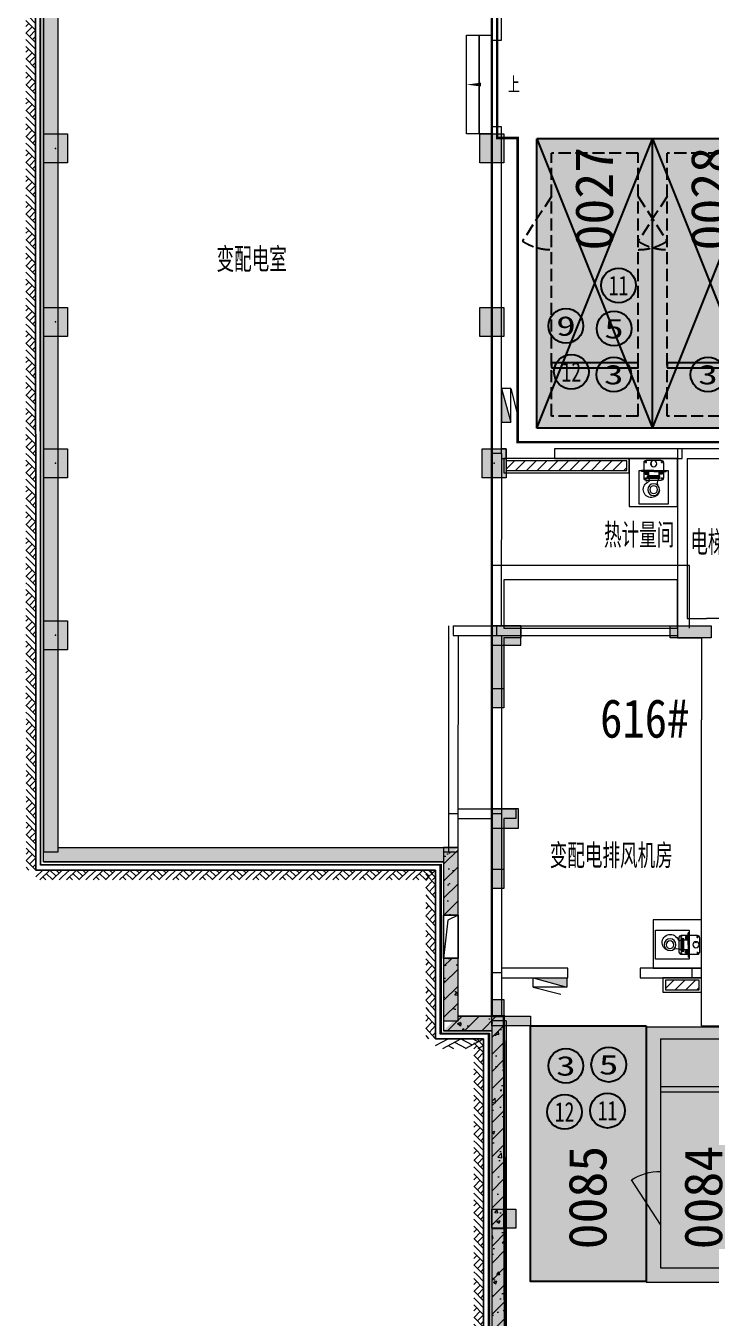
# Model space of a CAD drawing. Extents: x -264757 to 86229, y 4049843 to 4347093.
# Drawn here: x -101455 to -87238, y 4272045 to 4298849 of the extents above; entities that cross this region are included whole.
import ezdxf
from ezdxf.enums import TextEntityAlignment as Align

# ---------------------------------------------------------------- set-up
doc = ezdxf.new("R2010")
doc.units = 0
doc.header["$LTSCALE"] = 1000
doc.header["$MEASUREMENT"] = 0
doc.linetypes.add('AX-01DK-PB01$1$A-001-车位参照B1$0$A-001-车位参照B1$0$A-001-车位参照B1$0$A-H4-001-基本图形$0$A-001-车位B1$0$DASH', pattern=[0.35, 0.25, -0.1])
doc.linetypes.add('DASH', pattern=[0.35, 0.25, -0.1])
for name, color, linetype in [('不利因素1-紧邻消火栓', 7, 'Continuous'), ('不利因素11-尽端停车', 7, 'Continuous'), ('不利因素12-不满足一次性出车', 7, 'Continuous'), ('不利因素3-紧邻房间出入口', 7, 'Continuous'), ('不利因素5-单面靠墙', 7, 'Continuous'), ('不可售车位', 255, 'Continuous'), ('大车位', 7, 'Continuous'), ('普通车位', 7, 'Continuous')]:
    doc.layers.add(name, color=color, linetype=linetype)
doc.layers.add('无关图层', color=8, linetype='Continuous', lineweight=0)
doc.layers.add('车位归属楼栋范围线', color=7, linetype='Continuous', true_color=0x19e6c7)
doc.styles.add('AX-01DK-PB01$0$AX-001DK-01-PP01$0$AX-001DK-01-PP01$0$_TCH_DIM', font='SIMPLEX', dxfattribs={"bigfont": 'GBCBIG'})
doc.styles.add('AX-01DK-PB01$0$Standard', font='gbenor.shx', dxfattribs={"bigfont": 'gbcbig.shx'})
doc.styles.add('AX-01DK-PB01$1$AX-001DK-01-PB01-02$0$Standard', font='gbenor.shx', dxfattribs={"bigfont": 'gbcbig.shx'})
doc.styles.add('AX-01DK-PB01$1$AX-001DK-01-PB01-02$0$黑体', font='simhei.ttf')
doc.styles.add('AX-ACK-BIANH1$0$黑体', font='simhei.ttf')
doc.styles.add('SX-ACK-PB01-WNC-ALL$0$黑体', font='simhei.ttf')
doc.styles.add('黑体', font='simhei.ttf')

# ---------------------------------------------------------------- blocks, each defined once
blk = doc.blocks.new('A$C7e5eb487')
at = {"layer": '普通车位', "true_color": 0xf18f8e}
h = blk.add_hatch(color=11, dxfattribs=at)
h.dxf.hatch_style = 1
h.paths.add_polyline_path([(2400, 0), (2400, -5300), (0, -5300), (0, 0)])
blk = doc.blocks.new('普通车位')
at = {"layer": '无关图层'}
for p, q in [((-2.253, 3.186), (0.077, 3.764)), ((1.352, -1.38), (0.077, 3.764)), ((-1.889, 2.967), (-0.142, 3.4)), ((1.001, -1.21), (-0.142, 3.4)), ((-0.977, -1.958), (-2.253, 3.186)), ((-0.746, -1.643), (-1.889, 2.967)), ((-0.746, -1.643), (1.001, -1.21)), ((-0.977, -1.958), (1.352, -1.38))]:
    blk.add_line(p, q, dxfattribs=at)
for points in [[(0.074, 2.527), (0.879, 1.777)], [(-1.673, 2.094), (-2.033, 1.054)]]:
    blk.add_lwpolyline(points, dxfattribs=at)
blk.add_lwpolyline([(0.76, -0.239), (-0.987, -0.673), (-1.011, -0.575), (0.736, -0.142)], close=True, dxfattribs=at)
for centre, start, end in [((0.074, 2.527), 283.9287, 316.9845), ((-1.673, 2.094), 250.873, 283.9287)]:
    blk.add_arc(centre, 1.1, start, end, dxfattribs=at)
at = {"layer": '普通车位', "xscale": -0.0009999999999999812, "yscale": 0.0009999999999999812, "zscale": 0.0009999999999999812, "rotation": 13.92873520577783}
blk.add_blockref('A$C7e5eb487', (0.077, 3.764), dxfattribs=at)
blk = doc.blocks.new('大车位1')
at = {"layer": '大车位', "true_color": 0xe806f9}
h = blk.add_hatch(color=6, dxfattribs=at)
h.dxf.hatch_style = 1
h.paths.add_polyline_path([(2400, 6000), (2400, 0), (0, 0), (0, 6000)])
at = {"layer": '大车位', "color": 83}
for p, q in [((0, 0), (0, 6000, 0)), ((2400, 6000, 0), (0, 6000, 0)), ((2400, 0), (2400, 6000, 0)), ((2400, 0), (0, 0))]:
    blk.add_line(p, q, dxfattribs=at)
at = {"layer": '大车位', "color": 8, "linetype": 'AX-01DK-PB01$1$A-001-车位参照B1$0$A-001-车位参照B1$0$A-001-车位参照B1$0$A-H4-001-基本图形$0$A-001-车位B1$0$DASH'}
for p, q in [((2100, 5700, 0), (300, 5700, 0)), ((300, 250), (300, 5700, 0)), ((2100, 250), (2100, 5700, 0)), ((2100, 250), (300, 250))]:
    blk.add_line(p, q, dxfattribs=at)
at = {"layer": '大车位', "color": 83, "elevation": 0}
blk.add_lwpolyline([(0, 6000), (2400, 0)], dxfattribs=at)
at = {"layer": '大车位', "color": 83}
blk.add_lwpolyline([(0, 0), (2400, 6000)], dxfattribs=at)
at = {"layer": '大车位', "linetype": 'AX-01DK-PB01$1$A-001-车位参照B1$0$A-001-车位参照B1$0$A-001-车位参照B1$0$A-H4-001-基本图形$0$A-001-车位B1$0$DASH'}
for points in [[(300, 4800), (-300, 3878)], [(2100, 4800), (2700, 3878)]]:
    blk.add_lwpolyline(points, dxfattribs=at)
at = {"layer": '大车位'}
blk.add_lwpolyline([(300, 1250), (2100, 1250), (2100, 1350), (300, 1350)], close=True, dxfattribs=at)
at = {"layer": '大车位', "linetype": 'AX-01DK-PB01$1$A-001-车位参照B1$0$A-001-车位参照B1$0$A-001-车位参照B1$0$A-H4-001-基本图形$0$A-001-车位B1$0$DASH'}
for centre, start, end in [((300, 4800, 0), 236.9443, 270), ((2100, 4800, 0), 270, 303.0557)]:
    blk.add_arc(centre, 1100, start, end, dxfattribs=at)
blk = doc.blocks.new('SX-ACK-PB01-WNC-ALL$0$20200722.21182536')
at = {"layer": '不利因素3-紧邻房间出入口', "true_color": 0xe4d218}
h = blk.add_hatch(color=52, dxfattribs=at)
h.dxf.hatch_style = 1
edge = h.paths.add_edge_path()
edge.add_arc((360, 360), 360, 0, 360)
at = {"layer": '不利因素3-紧邻房间出入口'}
blk.add_circle((360, 360), 360, dxfattribs=at)
at = {"layer": '不利因素3-紧邻房间出入口', "style": 'SX-ACK-PB01-WNC-ALL$0$黑体', "width": 1.390625}
blk.add_text('3', height=407, dxfattribs=at).set_placement((156, 156), (564, 156), align=Align.FIT)
blk = doc.blocks.new('SX-ACK-PB01-WNC-ALL$0$20200722.21183209')
at = {"layer": '不利因素5-单面靠墙', "true_color": 0x6d711d}
h = blk.add_hatch(color=66, dxfattribs=at)
h.dxf.hatch_style = 1
edge = h.paths.add_edge_path()
edge.add_arc((360, 360), 360, 0, 360)
at = {"layer": '不利因素5-单面靠墙'}
blk.add_circle((360, 360), 360, dxfattribs=at)
at = {"layer": '不利因素5-单面靠墙', "style": 'SX-ACK-PB01-WNC-ALL$0$黑体', "width": 1.390625}
blk.add_text('5', height=407, dxfattribs=at).set_placement((156, 156), (564, 156), align=Align.FIT)
blk = doc.blocks.new('20200722.21185040')
at = {"layer": '不利因素11-尽端停车', "true_color": 0xf21b23}
h = blk.add_hatch(color=240, dxfattribs=at)
h.dxf.hatch_style = 1
edge = h.paths.add_edge_path()
edge.add_arc((360, 360), 360, 0, 360)
at = {"layer": '不利因素11-尽端停车'}
blk.add_circle((360, 360), 360, dxfattribs=at)
at = {"layer": '不利因素11-尽端停车', "style": '黑体', "width": 0.695313}
blk.add_text('11', height=407.3, dxfattribs=at).set_placement((156, 156), (564, 156), align=Align.FIT)
blk = doc.blocks.new('20200722.21185335')
at = {"layer": '不利因素12-不满足一次性出车', "true_color": 0x201adc}
h = blk.add_hatch(color=182, dxfattribs=at)
h.dxf.hatch_style = 1
edge = h.paths.add_edge_path()
edge.add_arc((360, 360), 360, 0, 360)
at = {"layer": '不利因素12-不满足一次性出车'}
blk.add_circle((360, 360), 360, dxfattribs=at)
at = {"layer": '不利因素12-不满足一次性出车', "style": '黑体', "width": 0.695313}
blk.add_text('12', height=407.3, dxfattribs=at).set_placement((156, 156), (564, 156), align=Align.FIT)
blk = doc.blocks.new('20200722.21175556')
at = {"layer": '不利因素1-紧邻消火栓', "true_color": 0x3c6a45}
h = blk.add_hatch(color=97, dxfattribs=at)
h.dxf.hatch_style = 1
edge = h.paths.add_edge_path()
edge.add_arc((360, 360), 360, 0, 360)
at = {"layer": '不利因素1-紧邻消火栓'}
blk.add_circle((360, 360), 360, dxfattribs=at)
at = {"layer": '不利因素1-紧邻消火栓', "style": '黑体', "width": 1.390625}
blk.add_text('9', height=407, dxfattribs=at).set_placement((156, 156), (564, 156), align=Align.FIT)
blk = doc.blocks.new('销控车位')
at = {"layer": '不可售车位', "true_color": 0x757b8a}
h = blk.add_hatch(color=8, dxfattribs=at)
h.dxf.hatch_style = 1
h.paths.add_polyline_path([(2400, 0), (2400, -5300), (0, -5300), (0, 0)])
at = {"layer": '不可售车位', "color": 8, "true_color": 0x757b8a}
blk.add_lwpolyline([(2400, 0), (2400, -5300), (0, -5300), (0, 0)], close=True, dxfattribs=at)
blk = doc.blocks.new('AX-01DK-PB01$1$$LinePat$素土夯实')
at = {"layer": '无关图层'}
for p, q in [((0, -210), (210, 0)), ((120, -300), (420, 0)), ((420, 0), (608, -188)), ((495, -300), (795, 0)), ((615, 0), (705, -90)), ((210, -210), (300, -300)), ((315, -105), (502, -293)), ((705, -300), (795, -210))]:
    blk.add_line(p, q, dxfattribs=at)
blk = doc.blocks.new('SX-CK-PB001-WNC$0$20220215.14244236')
at = {"layer": '无关图层'}
h = blk.add_hatch(color=256, dxfattribs=at)
h.dxf.hatch_style = 1
h.paths.add_polyline_path([(600, 500), (600, 0), (0, 0), (0, 500)])
blk.add_lwpolyline([(600, 500), (600, 0), (0, 0), (0, 500)], close=True, dxfattribs=at)
blk.add_point((300, 250), dxfattribs=at)
blk = doc.blocks.new('PX-03CK-JSK$0$PX-CKB-P01-JSK$0$$0$水泵')
at = {"layer": '无关图层'}
for p, q in [((-24644, 231352, 0), (-25244, 231352, 0)), ((-25244, 231352, 0), (-25244, 230652, 0)), ((-24950, 231351, 0), (-25204, 231351, 0)), ((-25204, 231351, 0), (-25204, 231330, 0)), ((-24950, 231330, 0), (-25204, 231330, 0)), ((-25148, 231515, 0), (-25148, 231195, 0)), ((-25135, 231525, 0), (-25095, 231525, 0)), ((-25120, 231330, 0), (-25120, 231273, 0)), ((-25116, 231543, 0), (-25116, 231511, 0)), ((-25116, 231511, 0), (-25116, 231507, 0)), ((-25108, 231323, 0), (-25067, 231323, 0)), ((-25108, 231284, 0), (-25108, 231323, 0)), ((-24798, 231565, 0), (-25098, 231565, 0)), ((-25084, 231323, 0), (-25084, 231284, 0)), ((-25067, 231323, 0), (-25067, 231330, 0)), ((-25052, 231328, 0), (-25052, 231239, 0)), ((-24950, 231351, 0), (-24696, 231351, 0)), ((-24950, 231330, 0), (-24696, 231330, 0)), ((-24903, 231492, 0), (-24880, 231492, 0)), ((-24846, 231239, 0), (-24846, 231328, 0)), ((-24827, 231323, 0), (-24827, 231330, 0)), ((-24785, 231323, 0), (-24827, 231323, 0)), ((-24807, 231322, 0), (-24807, 231284, 0)), ((-24804, 231524, 0), (-24764, 231524, 0)), ((-24785, 231542, 0), (-24785, 231510, 0)), ((-24785, 231510, 0), (-24785, 231506, 0)), ((-24785, 231284, 0), (-24785, 231323, 0)), ((-24773, 231324, 0), (-24773, 231332, 0)), ((-24773, 231330, 0), (-24773, 231273, 0)), ((-24748, 231195, 0), (-24748, 231515, 0)), ((-24696, 231351, 0), (-24696, 231330, 0)), ((-24644, 230652, 0), (-24644, 231352, 0)), ((-25136, 231186, 0), (-25096, 231186, 0)), ((-25106, 231185, 0), (-25129, 231185, 0)), ((-25120, 231273, 0), (-25070, 231273, 0)), ((-25117, 231204, 0), (-25117, 231172, 0)), ((-25117, 231172, 0), (-25117, 231168, 0)), ((-25070, 231284, 0), (-25108, 231284, 0)), ((-25103, 231315, 0), (-25103, 231292, 0)), ((-25085, 231320, 0), (-25098, 231320, 0)), ((-25098, 231287, 0), (-25084, 231287, 0)), ((-25098, 231145, 0), (-24798, 231145, 0)), ((-25084, 231310, 0), (-25052, 231310, 0)), ((-25084, 231297, 0), (-25052, 231297, 0)), ((-25055, 231310, 0), (-25083, 231310, 0)), ((-25077, 231185, 0), (-25077, 231238, 0)), ((-25077, 231215, 0), (-24815, 231215, 0)), ((-25077, 231208, 0), (-24815, 231208, 0)), ((-25077, 231185, 0), (-24815, 231185, 0)), ((-25076, 231238, 0), (-24815, 231238, 0)), ((-25070, 231273, 0), (-25070, 231284, 0)), ((-24846, 231312, 0), (-24807, 231312, 0)), ((-24844, 231299, 0), (-24806, 231299, 0)), ((-24824, 231284, 0), (-24785, 231284, 0)), ((-24824, 231273, 0), (-24824, 231284, 0)), ((-24773, 231273, 0), (-24824, 231273, 0)), ((-24815, 231185, 0), (-24815, 231238, 0)), ((-24793, 231319, 0), (-24807, 231319, 0)), ((-24807, 231289, 0), (-24793, 231289, 0)), ((-24781, 231136, 0), (-24805, 231136, 0)), ((-24804, 231186, 0), (-24764, 231186, 0)), ((-24788, 231294, 0), (-24788, 231314, 0)), ((-24785, 231205, 0), (-24785, 231173, 0)), ((-24785, 231173, 0), (-24785, 231169, 0)), ((-25244, 230652, 0), (-24644, 230652, 0))]:
    blk.add_line(p, q, dxfattribs=at)
for centre, radius in [((-25117, 231525, 0), 8.75), ((-24944, 231492, 0), 65), ((-24891, 231492, 0), 7.88), ((-24785, 231524, 0), 8.75), ((-25117, 231186, 0), 8.75), ((-24945, 230955, 0), 122), ((-24785, 231186, 0), 8.75), ((-24945, 230955, 0), 80.5)]:
    blk.add_circle(centre, radius, dxfattribs=at)
for centre, radius, start, end in [((-25098, 231515, 0), 50, 90.0002, 180.0002), ((-24798, 231515, 0), 50, 0.0002, 90.0002), ((-25098, 231195, 0), 50, 180.0002, 270.0002), ((-25098, 231315, 0), 5.18, 90.0002, 180.0002), ((-25098, 231292, 0), 5.18, 180.0002, 270.0002), ((-24899, 230961, 0), 169, 185.2838, 71.5275), ((-25165, 231098, 0), 142, 319.6544, 36.6268), ((-24826, 231152, 0), 34.6, 117.9765, 237.6187), ((-24798, 231195, 0), 50, 270.0002, 0.0002), ((-24793, 231314, 0), 5.18, 0.0002, 90.0002), ((-24793, 231294, 0), 5.18, 270.0002, 0.0002)]:
    blk.add_arc(centre, radius, start, end, dxfattribs=at)
blk = doc.blocks.new('PX-03CK-XHS$1$$TWTSYS$00000508')
at = {"layer": '无关图层'}
for p, q in [((-0.5, 0.5), (0.324, 1.224)), ((-0.5, 0.5), (-0.5, -0.5)), ((-0.5, -0.5), (0.5, 0.5)), ((0.5, 0.5), (-0.5, 0.5)), ((0.5, -0.5), (0.5, 0.5)), ((-0.5, -0.5), (0.5, -0.5))]:
    blk.add_line(p, q, dxfattribs=at)
blk.add_solid([(0.5, -0.5), (0.5, 0.5), (-0.5, -0.5)], dxfattribs=at)

msp = doc.modelspace()

# ---------------------------------------------------------------- hatches: boundary and pattern name
at = {"layer": '无关图层'}
for points in [[(-101089.6, 4307458), (-101089.6, 4281708), (-100789.6, 4281708), (-100789.6, 4307458)], [(-91187.9, 4286406.9), (-91788.1, 4286406.9), (-91788.1, 4286006.9), (-91187.9, 4286006.9)], [(-88087.9, 4286406.8), (-87237.9, 4286406.8), (-87237.9, 4286156.8), (-88087.9, 4286156.8)], [(-91537.8, 4285106.9), (-91538.1, 4284706.9), (-91789.2, 4284706.9), (-91788.8, 4285106.9)], [(-91237.9, 4282606.9), (-91788.1, 4282606.9), (-91788.1, 4282206.9), (-91237.9, 4282206.9)], [(-100789.6, 4281808), (-101089.6, 4281507.9), (-92789.2, 4281510), (-92489.2, 4281810.1)], [(-92789.2, 4281710), (-92789.2, 4280408.4), (-92489.2, 4280408.4), (-92489.2, 4281710)], [(-91537.5, 4281355.9), (-91537.8, 4280955.9), (-91788.9, 4280955.9), (-91788.6, 4281355.9)], [(-92489.1, 4278208.9), (-92489.2, 4279508.4), (-92789.2, 4279508.4), (-92789.1, 4278208.9)], [(-91787.9, 4278656.9), (-91537.9, 4278656.9), (-91537.9, 4278306.9), (-90987.9, 4278306.9), (-90987.9, 4278106.9), (-91787.9, 4278106.9)], [(-92489.1, 4278308.9), (-92789.1, 4278008.9), (-91788.1, 4278008.9), (-91488.1, 4278308.9)], [(-91788.1, 4278208.9), (-91789.1, 4261190.7), (-91489.1, 4261190.7), (-91488.1, 4278208.9)], [(-91787.9, 4273909.1), (-91787.9, 4274309.1), (-91287.9, 4274309.1), (-91287.9, 4273909.1)]]:
    msp.add_hatch(color=256, dxfattribs=at).paths.add_polyline_path(points)
h = msp.add_hatch(dxfattribs=at)
h.set_pattern_fill('钢筋混凝土', color=256, scale=100)
h.set_pattern_definition([(45, (-4e-05, 0.0001), (-176.776695, 176.776695), []), (50, (-4e-05, 0.0001), (717.26018, -62.752135), [75, -825]), (355, (-4e-05, 0.0001), (-138.75133, 752.19213), [60, -660]), (100.4514, (59.8, -5.2), (578.50938, 689.43954), [63.74019, -701.14211]), (46.1842, (-4e-05, 200), (1067.24105, -165.51901), [112.5, -1237.5]), (96.6356, (88.9, 186.2), (934.6627, 974.11787), [95.6103, -1051.713]), (351.1842, (-4e-05, 200), (934.66195, 974.1186), [90, -990]), (21, (100, 150), (596.90705, -402.61889), [75, -825]), (326, (100, 150), (243.31533, 725.15005), [60, -660]), (71.4514, (149.74, 116.45), (840.22263, 322.5305), [63.74019, -701.14211]), (37.5, (-4e-05, 0.0001), (12.159855, 332.893854), [0, -652, 0, -670, 0, -662.5]), (7.5, (-4e-05, 0.0001), (263.069537, 394.411712), [0, -382, 0, -637, 0, -252.5]), (327.5, (-223, 0.0001), (533.822436, -22.554872), [0, -250, 0, -780, 0, -1035]), (317.5, (-323, 0.0001), (583.18617, 100.10498), [0, -325, 0, -518, 0, -735])])
h.paths.add_polyline_path([(-101089.6, 4281508), (-101089.6, 4303108), (-100789.6, 4303108), (-100789.6, 4281808), (-92789.2, 4281808), (-92789.3, 4281508)])
h = msp.add_hatch(dxfattribs=at)
h.set_pattern_fill('ANSI31', color=256, scale=100, angle=360)
h.set_pattern_definition([(45, (-43118.35, 214968.15), (-112.2532015, 112.2532015), [])])
h.paths.add_polyline_path([(-88987.9, 4289826.9), (-91489.6, 4289826.9), (-91489.6, 4289627), (-88987.9, 4289627)])
h = msp.add_hatch(color=256, dxfattribs=at)
h.dxf.hatch_style = 1
h.paths.add_polyline_path([(-91188.1, 4286406.9), (-91188.1, 4286156.9), (-91538.1, 4286156.9), (-91538.1, 4284706.9), (-91788.1, 4284706.9), (-91788.1, 4286406.9)])
h = msp.add_hatch(color=256, dxfattribs=at)
h.dxf.hatch_style = 1
h.paths.add_polyline_path([(-91288.1, 4282606.9), (-91288.1, 4282406.9), (-91537.9, 4282406.9), (-91537.8, 4280956.9), (-91788, 4280956.9), (-91788.1, 4282606.9)])
h = msp.add_hatch(dxfattribs=at)
h.set_pattern_fill('钢筋混凝土', color=256, scale=100)
h.set_pattern_definition([(45, (-1380303.02, 3830452.62), (-176.776695, 176.776695), []), (50, (-1380303, 3830452.6), (717.26018, -62.75213), [75, -825]), (355, (-1380303, 3830452.6), (-138.75133, 752.19213), [60, -660]), (100.4514, (-1380243.25, 3830447.4), (578.50938, 689.43954), [63.7402, -701.1421]), (46.1842, (-1380303, 3830652.6), (1067.24105, -165.519), [112.5, -1237.5]), (96.6356, (-1380214.1, 3830638.8), (934.6627, 974.1179), [95.6103, -1051.713]), (351.1842, (-1380303, 3830652.6), (934.66195, 974.1186), [90, -990]), (21, (-1380203, 3830602.6), (596.90705, -402.6189), [75, -825]), (326, (-1380203, 3830602.6), (243.31533, 725.15005), [60, -660]), (71.4514, (-1380153.3, 3830569.06), (840.22263, 322.5305), [63.7402, -701.1421]), (37.5, (-1380303.02, 3830452.62), (12.159855, 332.893854), [0, -652, 0, -670, 0, -662.5]), (7.5, (-1380303.02, 3830452.6), (263.06954, 394.41171), [0, -382, 0, -637, 0, -252.5]), (327.5, (-1380526.02, 3830452.62), (533.822436, -22.55487), [0, -250, 0, -780, 0, -1035]), (317.5, (-1380626, 3830452.6), (583.18617, 100.10498), [0, -325, 0, -518, 0, -735])])
h.paths.add_polyline_path([(-92788.3, 4281808), (-92788.3, 4278006.9), (-91787.9, 4278006.9), (-91787.9, 4273906.9), (-91537.9, 4273906.9), (-91537.9, 4278306.9), (-92488.1, 4278306.9), (-92488.2, 4281808)])
h.paths.add_polyline_path([(-92788.1, 4279506.9), (-92488.1, 4279506.9), (-92488.1, 4280406.9), (-92788.1, 4280406.9)], flags=16)
h = msp.add_hatch(dxfattribs=at)
h.set_pattern_fill('ANSI31', color=256, scale=100, angle=360)
h.set_pattern_definition([(45, (-40839.3, 206311.66), (-112.2532015, 112.2532015), [])])
h.paths.add_polyline_path([(-88187.9, 4278857), (-87487.9, 4278857), (-87487.9, 4279056.9), (-88187.9, 4279056.9)])
h = msp.add_hatch(dxfattribs=at)
h.set_pattern_fill('钢筋混凝土', color=256, scale=100)
h.set_pattern_definition([(45, (-4e-05, 0.0001), (-176.776695, 176.776695), []), (50, (-4e-05, 0.0001), (717.26018, -62.752135), [75, -825]), (355, (-4e-05, 0.0001), (-138.75133, 752.19213), [60, -660]), (100.4514, (59.8, -5.2), (578.50938, 689.43954), [63.74019, -701.14211]), (46.1842, (-4e-05, 200), (1067.24105, -165.51901), [112.5, -1237.5]), (96.6356, (88.9, 186.2), (934.6627, 974.11787), [95.6103, -1051.713]), (351.1842, (-4e-05, 200), (934.66195, 974.1186), [90, -990]), (21, (100, 150), (596.90705, -402.61889), [75, -825]), (326, (100, 150), (243.31533, 725.15005), [60, -660]), (71.4514, (149.74, 116.45), (840.22263, 322.5305), [63.74019, -701.14211]), (37.5, (-4e-05, 0.0001), (12.159855, 332.893854), [0, -652, 0, -670, 0, -662.5]), (7.5, (-4e-05, 0.0001), (263.069537, 394.411712), [0, -382, 0, -637, 0, -252.5]), (327.5, (-223, 0.0001), (533.822436, -22.554872), [0, -250, 0, -780, 0, -1035]), (317.5, (-323, 0.0001), (583.18617, 100.10498), [0, -325, 0, -518, 0, -735])])
h.paths.add_polyline_path([(-91489.6, 4260990.7), (-91489.6, 4273906.9), (-91789.6, 4273906.9), (-91789.6, 4260990.7)])

# ---------------------------------------------------------------- linework, layer by layer
for p, q in [((-101089.6, 4307458), (-101089.6, 4281708)), ((-100789.6, 4307458), (-100789.6, 4281708)), ((-101257.3, 4307207.6), (-101251.4, 4281337.9)), ((-101251.4, 4281337.9), (-101257.3, 4307207.6)), ((-101151.4, 4281437.9), (-101157.3, 4307207.6)), ((-101141.4, 4281447.9), (-101147.3, 4307207.6)), ((-91789.9, 4300208), (-91790.1, 4298554)), ((-91590.1, 4298554), (-91589.9, 4300208)), ((-92310.6, 4298658), (-92050.1, 4298658)), ((-92310.6, 4296608), (-92310.6, 4298658)), ((-92050.1, 4298658), (-91789.6, 4298658)), ((-92050.1, 4296608), (-92050.1, 4298658)), ((-92050.1, 4298658), (-92050.1, 4296608)), ((-91789.6, 4298658), (-91789.6, 4296608)), ((-91790.1, 4298554), (-91590.1, 4298554)), ((-91790.2, 4296754), (-91790.9, 4289976.9)), ((-91590.2, 4296754), (-91790.2, 4296754)), ((-91590.9, 4289976.9), (-91590.2, 4296754)), ((-92050.1, 4296608), (-92310.6, 4296608)), ((-91789.6, 4296608), (-92050.1, 4296608)), ((-91489.6, 4290076.9), (-91590.9, 4290076.9)), ((-91489.6, 4289876.9), (-91489.6, 4290076.9)), ((-87837.9, 4290076.9), (-90489.6, 4290076.9)), ((-90489.6, 4290076.9), (-90489.6, 4289876.9)), ((-87937.9, 4290076.9), (-87937.9, 4286156.9)), ((-87037.9, 4290076.9), (-87937.9, 4290076.9)), ((-87837.9, 4289876.9), (-87837.9, 4290076.9)), ((-91790.9, 4289976.9), (-91791.3, 4286407.4)), ((-91590.9, 4289976.9), (-91790.9, 4289976.9)), ((-91590.9, 4289976.9), (-91591.3, 4286407.4)), ((-91590.9, 4289876.9), (-91489.6, 4289876.9)), ((-90489.6, 4289876.9), (-87837.9, 4289876.9)), ((-87737.9, 4289876.9), (-87737.9, 4286556.9)), ((-87737.9, 4289876.9), (-87037.9, 4289876.9)), ((-87737.9, 4286556.9), (-87337.9, 4286556.9)), ((-86887.9, 4286556.9), (-87337.9, 4286556.9)), ((-92689.2, 4286406.2), (-92690.2, 4282506.9)), ((-92589.2, 4286406.3), (-91689.7, 4286406.3)), ((-92589.2, 4286406.3), (-92589.2, 4286206.3)), ((-91591.3, 4286407.4), (-91791.3, 4286407.4)), ((-91689.7, 4286406.3), (-87937.9, 4286406.5)), ((-91689.7, 4286406.3), (-91689.7, 4286206.3)), ((-91689.7, 4286406.3), (-91689.7, 4286206.3)), ((-87937.9, 4286406.5), (-87937.9, 4286206.5)), ((-92589.2, 4286206.3), (-91689.7, 4286206.3)), ((-92489.2, 4286206.3), (-92490.2, 4282506.9)), ((-91789.7, 4286206.3), (-91789.9, 4282506.9)), ((-91689.7, 4286206.3), (-87937.9, 4286206.5)), ((-91589.7, 4286206.3), (-91589.9, 4282506.9)), ((-87937.9, 4286156.9), (-87437.9, 4286156.9)), ((-87437.9, 4286156.9), (-87437.9, 4284456.9)), ((-87437.9, 4282506.9), (-87437.9, 4284456.9)), ((-92690.2, 4282506.9), (-92690.4, 4281710)), ((-92490.2, 4282506.9), (-92690.2, 4282506.9)), ((-92490.2, 4282506.9), (-92490.4, 4281710)), ((-92490.2, 4282606.9), (-91789.8, 4282606.9)), ((-91789.9, 4282506.9), (-91790.5, 4279206.9)), ((-91589.9, 4282506.9), (-91789.9, 4282506.9)), ((-91589.9, 4282506.9), (-91789.9, 4282506.9)), ((-91589.9, 4282506.9), (-91590.5, 4279206.9)), ((-87437.9, 4278106.9), (-87437.9, 4282506.9)), ((-92490.2, 4282406.9), (-91789.9, 4282406.9)), ((-100789.6, 4281708), (-101089.6, 4281708)), ((-100789.6, 4281808), (-92489.2, 4281810.1)), ((-92789.2, 4281710), (-92789.2, 4280408.4)), ((-92489.2, 4281710), (-92789.2, 4281710)), ((-92490.4, 4281710), (-92690.4, 4281710)), ((-92489.2, 4280408.4), (-92489.2, 4281710)), ((-92858.6, 4281440), (-101151.4, 4281437.9)), ((-92848.6, 4281450), (-101141.4, 4281447.9)), ((-101131.4, 4281457.9), (-92838.6, 4281460)), ((-101089.6, 4281507.9), (-92789.2, 4281510)), ((-92858.7, 4277938.9), (-92858.6, 4281440)), ((-92848.7, 4277948.9), (-92848.6, 4281450)), ((-92838.6, 4281460), (-92838.7, 4277958.9)), ((-101251.4, 4281337.9), (-92958.6, 4281339.9)), ((-92958.6, 4281339.9), (-101251.4, 4281337.9)), ((-92958.6, 4281339.9), (-92958.7, 4277838.9)), ((-92958.7, 4277838.9), (-92958.6, 4281339.9)), ((-92789.2, 4280408.4), (-92489.2, 4280408.4)), ((-92489.2, 4279508.4), (-92789.2, 4279508.4)), ((-92789.2, 4279508.4), (-92789.1, 4278208.9)), ((-92489.1, 4278208.9), (-92489.2, 4279508.4)), ((-90213.1, 4279306.9), (-91590.5, 4279306.9)), ((-90213.1, 4279106.9), (-90213.1, 4279306.9)), ((-87437.9, 4279306.9), (-88713.1, 4279306.9)), ((-88713.1, 4279306.9), (-88713.1, 4279106.9)), ((-87629.3, 4279106.9), (-87629.3, 4279306.9)), ((-87437.9, 4279106.9), (-87437.9, 4279306.9)), ((-91790.5, 4279206.9), (-91790.5, 4278306.9)), ((-91590.5, 4279206.9), (-91790.5, 4279206.9)), ((-91590.5, 4279206.9), (-91790.5, 4279206.9)), ((-91590.5, 4279206.9), (-91590.5, 4278306.9)), ((-91590.5, 4279106.9), (-90213.1, 4279106.9)), ((-88713.1, 4279106.9), (-87437.9, 4279106.9)), ((-92489.1, 4278308.9), (-91488.1, 4278308.9)), ((-91590.5, 4278306.9), (-91790.5, 4278306.9)), ((-92838.7, 4277958.9), (-91838.6, 4277958.9)), ((-92789.1, 4278208.9), (-92489.1, 4278208.9)), ((-92789.1, 4278008.9), (-91788.1, 4278008.9)), ((-91838.6, 4277958.9), (-91839.9, 4260990.7)), ((-91788.1, 4278208.9), (-91789.1, 4261190.7)), ((-91488.1, 4278208.9), (-91788.1, 4278208.9)), ((-91488.1, 4278208.9), (-91489.1, 4261190.7)), ((-87437.9, 4278106.9), (-85587.6, 4278106.9)), ((-92958.7, 4277838.9), (-91958.6, 4277838.9)), ((-91958.6, 4277838.9), (-92958.7, 4277838.9)), ((-91858.6, 4277938.9), (-92858.7, 4277938.9)), ((-91848.6, 4277948.9), (-92848.7, 4277948.9)), ((-91960, 4260821.2), (-91958.6, 4277838.9)), ((-91958.6, 4277838.9), (-91959.9, 4260990.7)), ((-91860, 4260920.6), (-91858.6, 4277938.9)), ((-91850, 4260930.6), (-91848.6, 4277948.9))]:
    msp.add_line(p, q, dxfattribs=at)
for points in [[(-101089.6, 4281508), (-101089.6, 4303108), (-100789.6, 4303108), (-100789.6, 4281808), (-92789.2, 4281808), (-92789.3, 4281508)], [(-88937.9, 4289876.9), (-91539.6, 4289876.9), (-91539.6, 4289577), (-88937.9, 4289577)], [(-88987.9, 4289826.9), (-91489.6, 4289826.9), (-91489.6, 4289627), (-88987.9, 4289627)], [(-87937.9, 4288876.9), (-87937.9, 4289876.9), (-88937.9, 4289876.9), (-88937.9, 4288876.9)], [(-87938.7, 4286356.9), (-87938.7, 4287356.9), (-91538.3, 4287356.9), (-91538.3, 4286356.9)], [(-91188.1, 4286406.9), (-91188.1, 4286156.9), (-91538.1, 4286156.9), (-91538.1, 4284706.9), (-91788.1, 4284706.9), (-91788.1, 4286406.9)], [(-91187.9, 4286406.9), (-91788.1, 4286406.9), (-91788.1, 4286006.9), (-91187.9, 4286006.9)], [(-88087.9, 4286406.8), (-87237.9, 4286406.8), (-87237.9, 4286156.8), (-88087.9, 4286156.8)], [(-91537.8, 4285106.9), (-91538.1, 4284706.9), (-91789.2, 4284706.9), (-91788.8, 4285106.9)], [(-91237.9, 4282606.9), (-91788.1, 4282606.9), (-91788.1, 4282206.9), (-91237.9, 4282206.9)], [(-92788.3, 4281808), (-92788.3, 4278006.9), (-91787.9, 4278006.9), (-91787.9, 4273906.9), (-91537.9, 4273906.9), (-91537.9, 4278306.9), (-92488.1, 4278306.9), (-92488.2, 4281808)], [(-91537.5, 4281355.9), (-91537.8, 4280955.9), (-91788.9, 4280955.9), (-91788.6, 4281355.9)], [(-92488.1, 4279506.9), (-92788.1, 4279506.9), (-92788.1, 4280406.9), (-92488.1, 4280406.9)], [(-87437.9, 4279306.9), (-87437.9, 4280306.9), (-88437.9, 4280306.9), (-88437.9, 4279306.9)], [(-88237.9, 4278807), (-87437.9, 4278807), (-87437.9, 4279106.9), (-88237.9, 4279106.9)], [(-88187.9, 4278857), (-87487.9, 4278857), (-87487.9, 4279056.9), (-88187.9, 4279056.9)], [(-91787.9, 4278656.9), (-91537.9, 4278656.9), (-91537.9, 4278306.9), (-90987.9, 4278306.9), (-90987.9, 4278106.9), (-91787.9, 4278106.9)], [(-91787.9, 4273909.1), (-91787.9, 4274309.1), (-91287.9, 4274309.1), (-91287.9, 4273909.1)], [(-91489.6, 4260990.7), (-91489.6, 4273906.9), (-91789.6, 4273906.9), (-91789.6, 4260990.7)]]:
    msp.add_lwpolyline(points, close=True, dxfattribs=at)
msp.add_lwpolyline([(-91556.1, 4297631, 0, 0, 0), (-92310.6, 4297631, 0, 80, 0), (-92010.6, 4297631, 0, 0, 0)], format="xyseb", dxfattribs=at)
for points in [[(-87688.2, 4286356.9), (-87688.7, 4287656.9), (-91788.3, 4287656.9), (-91788.3, 4286356.9)], [(-92488.2, 4280406.9), (-92697.8, 4280302.7), (-92788.1, 4279506.9)]]:
    msp.add_lwpolyline(points, dxfattribs=at)
at = {"layer": '无关图层', "ltscale": 0.5}
msp.add_lwpolyline([(-91288.1, 4282606.9), (-91288.1, 4282406.9), (-91537.9, 4282406.9), (-91537.8, 4280956.9), (-91788, 4280956.9), (-91788.1, 4282606.9)], close=True, dxfattribs=at)
at = {"layer": '车位归属楼栋范围线', "linetype": 'DASH', "ltscale": 5, "const_width": 50}
msp.add_lwpolyline([(-91489.1, 4261290.7), (-78839.6, 4261290.7), (-78839.6, 4267288), (-69884.5, 4267288), (-69884.5, 4261658.5), (-69884.5, 4260878), (-54338.3, 4260878), (-54338.3, 4272552.9), (-61895.3, 4272552.9), (-61895.3, 4307557.8), (-67539.6, 4307557.8), (-67539.6, 4313016.8), (-74742.8, 4313016.8), (-74742.8, 4307558), (-82539.6, 4307558), (-82539.6, 4312873.6), (-89438.8, 4312873.6), (-89438.8, 4307558), (-91789.2, 4307558), (-91790.5, 4278306.9), (-91537.9, 4278306.9)], close=True, dxfattribs=at)
msp.add_lwpolyline([(-49993, 4302163), (-49993, 4285775.2), (-55888.9, 4285775.2), (-55888.9, 4296158), (-61592.5, 4296158), (-61592.5, 4286116.3), (-64959.8, 4286116.3), (-64959.8, 4290220), (-77251.7, 4290220), (-77251.7, 4286156.8), (-80437.6, 4286156.8), (-80437.6, 4290216.6), (-91251.4, 4290216.6), (-91251.4, 4296522.8), (-91675.2, 4296522.8), (-91675.2, 4303108)], dxfattribs=at)

# ---------------------------------------------------------------- block references
at = {"layer": '不利因素1-紧邻消火栓'}
msp.add_blockref('20200722.21175556', (-90610.2, 4292265.1, 0), dxfattribs=at)
at = {"layer": '不利因素11-尽端停车'}
for p in [(-89519.9, 4293105.5, 0), (-89749.5, 4275989.2)]:
    msp.add_blockref('20200722.21185040', p, dxfattribs=at)
at = {"layer": '不利因素12-不满足一次性出车'}
for p in [(-90498.6, 4291314.4, 0), (-90638.8, 4275963.8)]:
    msp.add_blockref('20200722.21185335', p, dxfattribs=at)
at = {"layer": '不利因素3-紧邻房间出入口'}
for p in [(-89618.2, 4291256.6, 0), (-87663.5, 4291256.6, 0), (-90612.4, 4276918.7)]:
    msp.add_blockref('SX-ACK-PB01-WNC-ALL$0$20200722.21182536', p, dxfattribs=at)
at = {"layer": '不利因素5-单面靠墙'}
for p in [(-89613, 4292209.8, 0), (-89723.9, 4276943.2)]:
    msp.add_blockref('SX-ACK-PB01-WNC-ALL$0$20200722.21183209', p, dxfattribs=at)
at = {"layer": '不可售车位'}
msp.add_blockref('销控车位', (-90987.9, 4278106.9), dxfattribs=at)
at = {"layer": '大车位'}
for p in [(-90852.4, 4290506.9, 0), (-88452.4, 4290506.9, 0)]:
    msp.add_blockref('大车位1', p, dxfattribs=at)
at = {"layer": '无关图层'}
for name, p, xscale, yscale, zscale, rotation in [('AX-01DK-PB01$1$$LinePat$素土夯实', (-101255.5, 4299040.8), 0.6747838071015365, 0.6666666666666666, 0.6666666666666666, 270.0132082097941), ('AX-01DK-PB01$1$$LinePat$素土夯实', (-101255.4, 4298504.4), 0.6747838071015365, 0.6666666666666666, 0.6666666666666666, 270.0132082097941), ('AX-01DK-PB01$1$$LinePat$素土夯实', (-101255.2, 4297967.9), 0.6747838071015365, 0.6666666666666666, 0.6666666666666666, 270.0132082097941), ('AX-01DK-PB01$1$$LinePat$素土夯实', (-101255.1, 4297431.5), 0.6747838071015365, 0.6666666666666666, 0.6666666666666666, 270.0132082097941), ('AX-01DK-PB01$1$$LinePat$素土夯实', (-101255, 4296895), 0.6747838071015365, 0.6666666666666666, 0.6666666666666666, 270.0132082097941), ('AX-01DK-PB01$1$$LinePat$素土夯实', (-101254.9, 4296358.6), 0.6747838071015365, 0.6666666666666666, 0.6666666666666666, 270.0132082097941), ('AX-01DK-PB01$1$$LinePat$素土夯实', (-101254.8, 4295822.1), 0.6747838071015365, 0.6666666666666666, 0.6666666666666666, 270.0132082097941), ('AX-01DK-PB01$1$$LinePat$素土夯实', (-101254.6, 4295285.7), 0.6747838071015365, 0.6666666666666666, 0.6666666666666666, 270.0132082097941), ('AX-01DK-PB01$1$$LinePat$素土夯实', (-101254.5, 4294749.2), 0.6747838071015365, 0.6666666666666666, 0.6666666666666666, 270.0132082097941), ('AX-01DK-PB01$1$$LinePat$素土夯实', (-101254.4, 4294212.8), 0.6747838071015365, 0.6666666666666666, 0.6666666666666666, 270.0132082097941), ('AX-01DK-PB01$1$$LinePat$素土夯实', (-101254.3, 4293676.3), 0.6747838071015365, 0.6666666666666666, 0.6666666666666666, 270.0132082097941), ('AX-01DK-PB01$1$$LinePat$素土夯实', (-101254.1, 4293139.9), 0.6747838071015365, 0.6666666666666666, 0.6666666666666666, 270.0132082097941), ('AX-01DK-PB01$1$$LinePat$素土夯实', (-101254, 4292603.4), 0.6747838071015365, 0.6666666666666666, 0.6666666666666666, 270.0132082097941), ('AX-01DK-PB01$1$$LinePat$素土夯实', (-101253.9, 4292066.9), 0.6747838071015365, 0.6666666666666666, 0.6666666666666666, 270.0132082097941), ('AX-01DK-PB01$1$$LinePat$素土夯实', (-101253.8, 4291530.5), 0.6747838071015365, 0.6666666666666666, 0.6666666666666666, 270.0132082097941), ('PX-03CK-XHS$1$$TWTSYS$00000508', (-91490.9, 4290977.9), 700, 200, 700, 270), ('AX-01DK-PB01$1$$LinePat$素土夯实', (-101253.6, 4290994), 0.6747838071015365, 0.6666666666666666, 0.6666666666666666, 270.0132082097941), ('AX-01DK-PB01$1$$LinePat$素土夯实', (-101253.5, 4290457.6), 0.6747838071015365, 0.6666666666666666, 0.6666666666666666, 270.0132082097941), ('AX-01DK-PB01$1$$LinePat$素土夯实', (-101253.4, 4289921.1), 0.6747838071015365, 0.6666666666666666, 0.6666666666666666, 270.0132082097941), ('AX-01DK-PB01$1$$LinePat$素土夯实', (-101253.3, 4289384.7), 0.6747838071015365, 0.6666666666666666, 0.6666666666666666, 270.0132082097941), ('AX-01DK-PB01$1$$LinePat$素土夯实', (-101253.1, 4288848.2), 0.6747838071015365, 0.6666666666666666, 0.6666666666666666, 270.0132082097941), ('AX-01DK-PB01$1$$LinePat$素土夯实', (-101253, 4288311.8), 0.6747838071015365, 0.6666666666666666, 0.6666666666666666, 270.0132082097941), ('AX-01DK-PB01$1$$LinePat$素土夯实', (-101252.9, 4287775.3), 0.6747838071015365, 0.6666666666666666, 0.6666666666666666, 270.0132082097941), ('AX-01DK-PB01$1$$LinePat$素土夯实', (-101252.8, 4287238.9), 0.6747838071015365, 0.6666666666666666, 0.6666666666666666, 270.0132082097941), ('AX-01DK-PB01$1$$LinePat$素土夯实', (-101252.6, 4286702.4), 0.6747838071015365, 0.6666666666666666, 0.6666666666666666, 270.0132082097941), ('AX-01DK-PB01$1$$LinePat$素土夯实', (-101252.5, 4286166), 0.6747838071015365, 0.6666666666666666, 0.6666666666666666, 270.0132082097941), ('AX-01DK-PB01$1$$LinePat$素土夯实', (-101252.4, 4285629.5), 0.6747838071015365, 0.6666666666666666, 0.6666666666666666, 270.0132082097941), ('AX-01DK-PB01$1$$LinePat$素土夯实', (-101252.3, 4285093.1), 0.6747838071015365, 0.6666666666666666, 0.6666666666666666, 270.0132082097941), ('AX-01DK-PB01$1$$LinePat$素土夯实', (-101252.2, 4284556.6), 0.6747838071015365, 0.6666666666666666, 0.6666666666666666, 270.0132082097941), ('AX-01DK-PB01$1$$LinePat$素土夯实', (-101252, 4284020.1), 0.6747838071015365, 0.6666666666666666, 0.6666666666666666, 270.0132082097941), ('AX-01DK-PB01$1$$LinePat$素土夯实', (-101251.9, 4283483.7), 0.6747838071015365, 0.6666666666666666, 0.6666666666666666, 270.0132082097941), ('AX-01DK-PB01$1$$LinePat$素土夯实', (-101251.8, 4282947.2), 0.6747838071015365, 0.6666666666666666, 0.6666666666666666, 270.0132082097941), ('AX-01DK-PB01$1$$LinePat$素土夯实', (-101251.7, 4282410.8), 0.6747838071015365, 0.6666666666666666, 0.6666666666666666, 270.0132082097941), ('AX-01DK-PB01$1$$LinePat$素土夯实', (-101251.5, 4281874.3), 0.6747838071015365, 0.6666666666666666, 0.6666666666666666, 270.0132082097941), ('AX-01DK-PB01$1$$LinePat$素土夯实', (-101251.4, 4281337.9), 0.6954158132836992, 0.6666666666666666, 0.6666666666666666, 0.01418446682625935), ('AX-01DK-PB01$1$$LinePat$素土夯实', (-100698.6, 4281338), 0.6954158132836992, 0.6666666666666666, 0.6666666666666666, 0.01418446682625935), ('AX-01DK-PB01$1$$LinePat$素土夯实', (-100145.7, 4281338.2), 0.6954158132836992, 0.6666666666666666, 0.6666666666666666, 0.01418446682625935), ('AX-01DK-PB01$1$$LinePat$素土夯实', (-99592.8, 4281338.3), 0.6954158132836992, 0.6666666666666666, 0.6666666666666666, 0.01418446682625935), ('AX-01DK-PB01$1$$LinePat$素土夯实', (-99040, 4281338.4), 0.6954158132836992, 0.6666666666666666, 0.6666666666666666, 0.01418446682625935), ('AX-01DK-PB01$1$$LinePat$素土夯实', (-98487.1, 4281338.6), 0.6954158132836992, 0.6666666666666666, 0.6666666666666666, 0.01418446682625935), ('AX-01DK-PB01$1$$LinePat$素土夯实', (-97934.3, 4281338.7), 0.6954158132836992, 0.6666666666666666, 0.6666666666666666, 0.01418446682625935), ('AX-01DK-PB01$1$$LinePat$素土夯实', (-97381.4, 4281338.8), 0.6954158132836992, 0.6666666666666666, 0.6666666666666666, 0.01418446682625935), ('AX-01DK-PB01$1$$LinePat$素土夯实', (-96828.6, 4281339), 0.6954158132836992, 0.6666666666666666, 0.6666666666666666, 0.01418446682625935), ('AX-01DK-PB01$1$$LinePat$素土夯实', (-96275.7, 4281339.1), 0.6954158132836992, 0.6666666666666666, 0.6666666666666666, 0.01418446682625935), ('AX-01DK-PB01$1$$LinePat$素土夯实', (-95722.9, 4281339.3), 0.6954158132836992, 0.6666666666666666, 0.6666666666666666, 0.01418446682625935), ('AX-01DK-PB01$1$$LinePat$素土夯实', (-95170, 4281339.4), 0.6954158132836992, 0.6666666666666666, 0.6666666666666666, 0.01418446682625935), ('AX-01DK-PB01$1$$LinePat$素土夯实', (-94617.1, 4281339.5), 0.6954158132836992, 0.6666666666666666, 0.6666666666666666, 0.01418446682625935), ('AX-01DK-PB01$1$$LinePat$素土夯实', (-94064.3, 4281339.7), 0.6954158132836992, 0.6666666666666666, 0.6666666666666666, 0.01418446682625935), ('AX-01DK-PB01$1$$LinePat$素土夯实', (-93511.4, 4281339.8), 0.6954158132836992, 0.6666666666666666, 0.6666666666666666, 0.01418446682625935), ('AX-01DK-PB01$1$$LinePat$素土夯实', (-92958.6, 4281339.9), 0.7339785405569628, 0.6666666666666666, 0.6666666666666666, 269.9984856585848), ('AX-01DK-PB01$1$$LinePat$素土夯实', (-92958.6, 4280756.4), 0.7339785405569628, 0.6666666666666666, 0.6666666666666666, 269.9984856585848), ('AX-01DK-PB01$1$$LinePat$素土夯实', (-92958.6, 4280172.9), 0.7339785405569628, 0.6666666666666666, 0.6666666666666666, 269.9984856585848), ('AX-01DK-PB01$1$$LinePat$素土夯实', (-92958.6, 4279589.4), 0.7339785405569628, 0.6666666666666666, 0.6666666666666666, 269.9984856585848), ('AX-01DK-PB01$1$$LinePat$素土夯实', (-92958.6, 4279005.9), 0.7339785405569628, 0.6666666666666666, 0.6666666666666666, 269.9984856585848), ('AX-01DK-PB01$1$$LinePat$素土夯实', (-92958.7, 4278422.4), 0.7339785405569628, 0.6666666666666666, 0.6666666666666666, 269.9984856585848), ('AX-01DK-PB01$1$$LinePat$素土夯实', (-92958.7, 4277838.9), 1.257891782982359, 0.6666666666666666, 0.6666666666666666, 0.001690119097590832), ('AX-01DK-PB01$1$$LinePat$素土夯实', (-91958.6, 4277838.9), 0.6836365877574768, 0.6666666666666666, 0.6666666666666666, 269.995574069365), ('AX-01DK-PB01$1$$LinePat$素土夯实', (-91958.7, 4277295.4), 0.6836365877574768, 0.6666666666666666, 0.6666666666666666, 269.995574069365), ('AX-01DK-PB01$1$$LinePat$素土夯实', (-91958.7, 4276751.9), 0.6836365877574768, 0.6666666666666666, 0.6666666666666666, 269.995574069365), ('AX-01DK-PB01$1$$LinePat$素土夯实', (-91958.8, 4276208.4), 0.6836365877574768, 0.6666666666666666, 0.6666666666666666, 269.995574069365), ('AX-01DK-PB01$1$$LinePat$素土夯实', (-91958.8, 4275664.9), 0.6836365877574768, 0.6666666666666666, 0.6666666666666666, 269.995574069365), ('AX-01DK-PB01$1$$LinePat$素土夯实', (-91958.9, 4275121.4), 0.6836365877574768, 0.6666666666666666, 0.6666666666666666, 269.995574069365), ('AX-01DK-PB01$1$$LinePat$素土夯实', (-91958.9, 4274577.9), 0.6836365877574768, 0.6666666666666666, 0.6666666666666666, 269.995574069365), ('AX-01DK-PB01$1$$LinePat$素土夯实', (-91958.9, 4274034.5), 0.6836365877574768, 0.6666666666666666, 0.6666666666666666, 269.995574069365), ('AX-01DK-PB01$1$$LinePat$素土夯实', (-91959, 4273491), 0.6836365877574768, 0.6666666666666666, 0.6666666666666666, 269.995574069365), ('AX-01DK-PB01$1$$LinePat$素土夯实', (-91959, 4272947.5), 0.6836365877574768, 0.6666666666666666, 0.6666666666666666, 269.995574069365), ('AX-01DK-PB01$1$$LinePat$素土夯实', (-91959.1, 4272404), 0.6836365877574768, 0.6666666666666666, 0.6666666666666666, 269.995574069365)]:
    msp.add_blockref(name, p, dxfattribs=dict(at, xscale=xscale, yscale=yscale, zscale=zscale, rotation=rotation))
at = {"layer": '无关图层', "rotation": 90}
for p in [(-100589.6, 4296008), (-91539.6, 4296008), (-100589.6, 4292408), (-91539.6, 4292408), (-100589.6, 4289478), (-91489.6, 4289478), (-100589.6, 4285907.9)]:
    msp.add_blockref('SX-CK-PB001-WNC$0$20220215.14244236', p, dxfattribs=at)
at = {"layer": '无关图层', "xscale": -1}
msp.add_blockref('PX-03CK-JSK$0$PX-CKB-P01-JSK$0$$0$水泵', (-113376.9, 4058274.9, 0), dxfattribs=at)
at = {"layer": '无关图层', "xscale": -1, "rotation": 270}
msp.add_blockref('PX-03CK-JSK$0$PX-CKB-P01-JSK$0$$0$水泵', (-319045.3, 4304735.1, 0), dxfattribs=at)
at = {"layer": '无关图层', "xscale": 700, "yscale": -200, "zscale": 700}
msp.add_blockref('PX-03CK-XHS$1$$TWTSYS$00000508', (-90583.8, 4279006.9), dxfattribs=at)
at = {"layer": '普通车位', "extrusion": (0, 0, -1), "xscale": 1000.000000000019, "yscale": 1000.000000000019, "zscale": -1000.000000000019, "rotation": 166.0712647942222}
msp.add_blockref('普通车位', (87168.3, 4276425.4), dxfattribs=at)

# ---------------------------------------------------------------- texts
at = {"layer": '无关图层'}
for s, height, style, p in [('上', 337.6, 'AX-01DK-PB01$0$AX-001DK-01-PP01$0$AX-001DK-01-PP01$0$_TCH_DIM', (-91451.1, 4297456)), ('变配电室', 506.38, 'AX-01DK-PB01$1$AX-001DK-01-PB01-02$0$Standard', (-97499.4, 4293744.9)), ('热计量间', 506.38, 'AX-01DK-PB01$1$AX-001DK-01-PB01-02$0$Standard', (-89460.9, 4288027.1)), ('电梯厅', 506.38, 'AX-01DK-PB01$0$Standard', (-87670.7, 4287873.7)), ('变配电排风机房', 506.38, 'AX-01DK-PB01$1$AX-001DK-01-PB01-02$0$Standard', (-90586.3, 4281378))]:
    msp.add_text(s, height=height, dxfattribs=dict(at, style=style)).set_placement(p)
at = {"layer": '无关图层', "style": 'AX-ACK-BIANH1$0$黑体'}
for s, p in [('0027', (-89273.3, 4294191.4, 0)), ('0028', (-86873.3, 4294191.4, 0)), ('0085', (-89408.9, 4273473.3, 0)), ('0084', (-87008.9, 4273473.3, 0))]:
    msp.add_text(s, height=788.61, rotation=90, dxfattribs=at).set_placement(p)
at = {"layer": '无关图层', "style": 'AX-01DK-PB01$1$AX-001DK-01-PB01-02$0$黑体', "width": 0.85}
msp.add_text('616#', height=800, dxfattribs=at).set_placement((-89540.7, 4284085.3))

doc.saveas('drawing.dxf')
